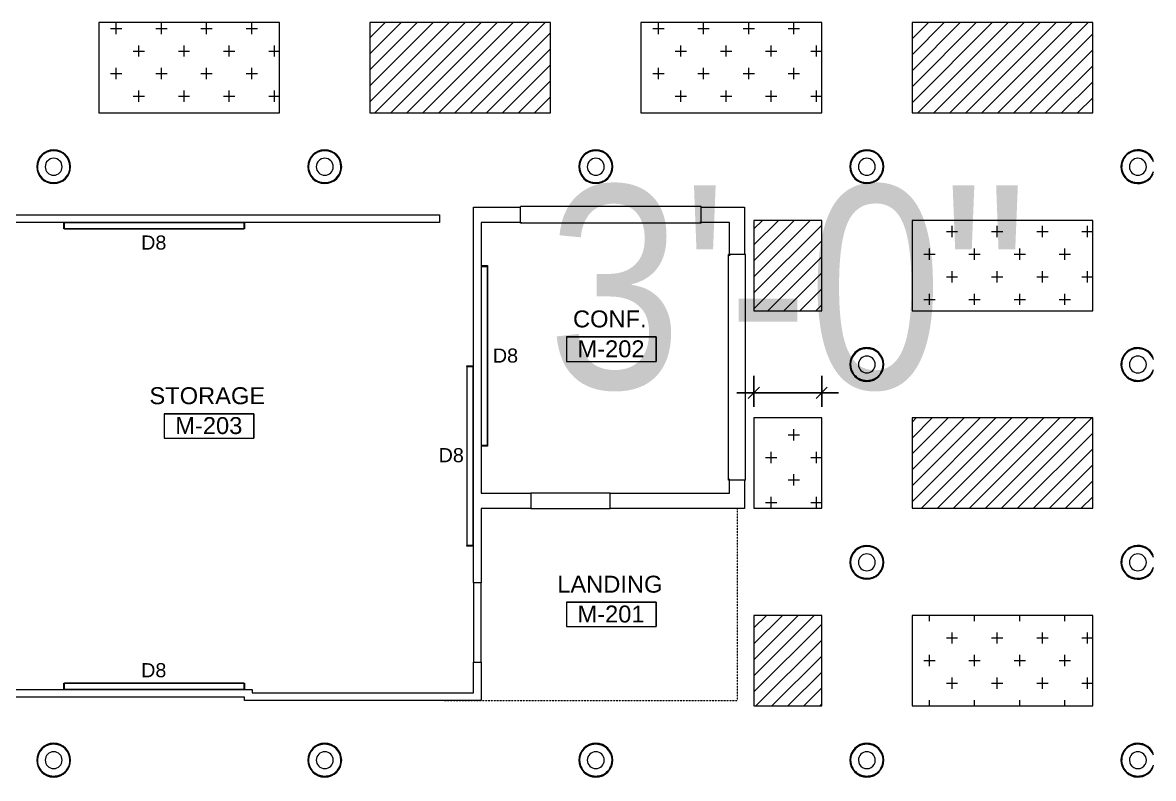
# Model space of a CAD drawing. Header units: inches. Extents: x 1135 to 11974, y 1600 to 2477.
# Drawn here: x 5832 to 6433, y 1869 to 2271 of the extents above; entities that cross this region are included whole.
import ezdxf

# ---------------------------------------------------------------- set-up
doc = ezdxf.new("R2010")
doc.units = ezdxf.units.IN
doc.header["$MEASUREMENT"] = 0
doc.linetypes.add('Overhead', pattern=[0.15625, 0.09375, -0.0625])
for name, color, linetype, lineweight in [('A-ANNO-DIMS', 8, 'Continuous', 9), ('A-AREA-IDEN', 1, 'Continuous', 20), ('A-DETL-GENF', 247, 'Continuous', 9), ('A-DETL-MEDM', 8, 'Continuous', 20), ('A-FLOR-OVHD', 8, 'Overhead', 9), ('A-GLAZ', 8, 'Continuous', 9), ('A-WALL', 47, 'Continuous', 13), ('E-LITE-EQPM', 4, 'Continuous', 9), ('E-LITE-EQPM-IDEN', 8, 'Continuous', 9)]:
    doc.layers.add(name, color=color, linetype=linetype, lineweight=lineweight)
doc.styles.add('Arial_1', font='arial.ttf', dxfattribs={"height": 9})
doc.styles.add('Arial_2', font='arial.ttf', dxfattribs={"height": 7.5})
doc.styles.add('Arial_3', font='arial.ttf', dxfattribs={"width": 0.85, "height": 9})
doc.dimstyles.new('Linear_-_3_32__Arial__85_-_1_2__Tolerance', dxfattribs={"dimscale": 12, "dimtxt": 9.182335, "dimasz": 0.5, "dimexe": 0.75, "dimexo": 0.5, "dimgap": 0.125, "dimtad": 1, "dimdec": 1, "dimrnd": 0.5, "dimzin": 3, "dimdsep": 46, "dimlunit": 4, "dimtxsty": 'Arial_3', "dimblk1": 'OBLIQUE', "dimblk2": 'OBLIQUE', "dimsah": 1, "dimcen": 0.09, "dimdle": 0.75, "dimazin": 0, "dimtfac": 1, "dimtdec": 4, "dimtix": 1, "dimtmove": 0, "dimatfit": 3, "dimfxl": 1, "dimtvp": 1, "dimfrac": 2, "dimtolj": 1, "dimtzin": 0, "dimarcsym": 2})
pattern_1 = [(45, (2794.901, 0), (-4.242641, 4.242641), [])]
pattern_2 = [(0, (2794.901, 0), (12, 12), [6, -18]), (90, (2797.901, -3), (-12, 12), [6, -18])]

# ---------------------------------------------------------------- blocks, each defined once
blk = doc.blocks.new('FIXTURE TYPE B- VAULT PENDANT - FIXTURE TYPE A_PENDANT DOWNLIGHT-3827544-REFLECTED CEILING PLAN - MEZZANINE')
at = {"layer": 'E-LITE-EQPM', "flags": 128}
for points in [[(-8.63, 0), (-8.62, 0.34), (-8.6, 0.69), (-8.56, 1.03), (-8.51, 1.37), (-8.45, 1.71), (-8.38, 2.05), (-8.29, 2.38), (-8.19, 2.71), (-8.07, 3.04), (-7.94, 3.36), (-7.8, 3.67), (-7.65, 3.98), (-7.48, 4.29), (-7.31, 4.58), (-7.12, 4.87), (-6.92, 5.15), (-6.71, 5.42), (-6.48, 5.69), (-6.25, 5.94), (-6.01, 6.19), (-5.76, 6.42), (-5.5, 6.65), (-5.23, 6.86), (-4.95, 7.07), (-4.66, 7.26), (-4.37, 7.44), (-4.07, 7.61), (-3.76, 7.76), (-3.44, 7.91), (-3.13, 8.04), (-2.8, 8.16), (-2.47, 8.26), (-2.14, 8.36), (-1.8, 8.43), (-1.47, 8.5), (-1.12, 8.55), (-0.78, 8.59), (-0.44, 8.61), (-0.09, 8.62), (0.25, 8.62), (0.6, 8.6), (0.94, 8.57), (1.28, 8.53), (1.62, 8.47), (1.96, 8.4), (2.29, 8.31), (2.62, 8.22), (2.95, 8.1), (3.27, 7.98), (3.59, 7.84), (3.9, 7.69), (4.2, 7.53), (4.5, 7.36), (4.79, 7.17), (5.08, 6.97), (5.35, 6.76), (5.62, 6.55), (5.87, 6.32), (6.12, 6.08), (6.36, 5.83), (6.59, 5.57), (6.81, 5.3), (7.01, 5.02), (7.21, 4.74), (7.39, 4.45), (7.56, 4.15), (7.72, 3.84), (7.87, 3.53), (8, 3.21), (8.13, 2.89), (8.24, 2.56), (8.33, 2.23), (8.41, 1.9), (8.48, 1.56), (8.54, 1.22), (8.58, 0.87), (8.61, 0.53), (8.62, 0.19), (8.62, 0)], [(8.62, 0), (8.62, -0.34), (8.6, -0.69), (8.56, -1.03), (8.51, -1.37), (8.45, -1.71), (8.38, -2.05), (8.29, -2.38), (8.19, -2.71), (8.07, -3.04), (7.94, -3.36), (7.8, -3.67), (7.65, -3.98), (7.48, -4.29), (7.31, -4.58), (7.12, -4.87), (6.92, -5.15), (6.71, -5.42), (6.48, -5.69), (6.25, -5.94), (6.01, -6.19), (5.76, -6.42), (5.5, -6.65), (5.23, -6.86), (4.95, -7.07), (4.66, -7.26), (4.37, -7.44), (4.07, -7.61), (3.76, -7.76), (3.44, -7.91), (3.13, -8.04), (2.8, -8.16), (2.47, -8.26), (2.14, -8.36), (1.8, -8.43), (1.47, -8.5), (1.12, -8.55), (0.78, -8.59), (0.44, -8.61), (0.09, -8.62), (-0.25, -8.62), (-0.6, -8.6), (-0.94, -8.57), (-1.28, -8.53), (-1.62, -8.47), (-1.96, -8.4), (-2.29, -8.31), (-2.62, -8.22), (-2.95, -8.1), (-3.27, -7.98), (-3.59, -7.84), (-3.9, -7.69), (-4.2, -7.53), (-4.5, -7.36), (-4.79, -7.17), (-5.08, -6.97), (-5.35, -6.76), (-5.62, -6.55), (-5.87, -6.32), (-6.12, -6.08), (-6.36, -5.83), (-6.59, -5.57), (-6.81, -5.3), (-7.01, -5.02), (-7.21, -4.74), (-7.39, -4.45), (-7.56, -4.15), (-7.72, -3.84), (-7.87, -3.53), (-8, -3.21), (-8.13, -2.89), (-8.24, -2.56), (-8.33, -2.23), (-8.41, -1.9), (-8.48, -1.56), (-8.54, -1.22), (-8.58, -0.87), (-8.61, -0.53), (-8.62, -0.19), (-8.63, 0)]]:
    blk.add_lwpolyline(points, dxfattribs=at)
at = {"layer": 'E-LITE-EQPM'}
for radius, start, end in [(9, 0, 180), (8.63, 360, 180), (9, 180, 0), (8.63, 180, 360), (4.5, 0, 180), (4.5, 180, 0)]:
    blk.add_arc((0, 0), radius, start, end, dxfattribs=at)
blk = doc.blocks.new('FIXTURE TYPE B- VAULT PENDANT - FIXTURE TYPE A_PENDANT DOWNLIGHT-3827570-REFLECTED CEILING PLAN - MEZZANINE')
at = {"layer": 'E-LITE-EQPM', "flags": 128}
for points in [[(-8.17, 2.75), (-8.07, 3.04), (-7.94, 3.36), (-7.8, 3.67), (-7.65, 3.98), (-7.48, 4.29), (-7.31, 4.58), (-7.12, 4.87), (-6.92, 5.15), (-6.71, 5.42), (-6.48, 5.69), (-6.25, 5.94), (-6.01, 6.19), (-5.76, 6.42), (-5.5, 6.65), (-5.23, 6.86), (-4.95, 7.07), (-4.66, 7.26), (-4.37, 7.44), (-4.07, 7.61), (-3.76, 7.76), (-3.44, 7.91), (-3.13, 8.04), (-2.8, 8.16), (-2.47, 8.26), (-2.14, 8.36), (-1.8, 8.43), (-1.47, 8.5), (-1.12, 8.55), (-0.78, 8.59), (-0.44, 8.61), (-0.09, 8.62), (0.25, 8.62), (0.6, 8.6), (0.94, 8.57), (1.28, 8.53), (1.62, 8.47), (1.96, 8.4), (2.29, 8.31), (2.62, 8.22), (2.95, 8.1), (3.27, 7.98), (3.59, 7.84), (3.9, 7.69), (4.2, 7.53), (4.5, 7.36), (4.79, 7.17), (5.08, 6.97), (5.35, 6.76), (5.62, 6.55), (5.87, 6.32), (6.12, 6.08), (6.36, 5.83), (6.59, 5.57), (6.81, 5.3), (7.01, 5.02), (7.21, 4.74), (7.39, 4.45), (7.56, 4.15), (7.72, 3.84), (7.87, 3.53), (8, 3.21), (8.13, 2.89), (8.24, 2.56), (8.33, 2.23), (8.41, 1.9), (8.48, 1.56), (8.54, 1.22), (8.58, 0.87), (8.61, 0.53), (8.62, 0.19), (8.62, 0)], [(8.62, 0), (8.62, -0.34), (8.6, -0.69), (8.56, -1.03), (8.51, -1.37), (8.45, -1.71), (8.38, -2.05), (8.29, -2.38), (8.19, -2.71), (8.07, -3.04), (7.94, -3.36), (7.8, -3.67), (7.65, -3.98), (7.48, -4.29), (7.31, -4.58), (7.12, -4.87), (6.92, -5.15), (6.71, -5.42), (6.48, -5.69), (6.25, -5.94), (6.01, -6.19), (5.76, -6.42), (5.5, -6.65), (5.23, -6.86), (4.95, -7.07), (4.66, -7.26), (4.37, -7.44), (4.07, -7.61), (3.76, -7.76), (3.44, -7.91), (3.13, -8.04), (2.8, -8.16), (2.47, -8.26), (2.14, -8.36), (1.8, -8.43), (1.47, -8.5), (1.12, -8.55), (0.78, -8.59), (0.44, -8.61), (0.09, -8.62), (-0.25, -8.62), (-0.6, -8.6), (-0.94, -8.57), (-1.28, -8.53), (-1.62, -8.47), (-1.96, -8.4), (-2.29, -8.31), (-2.62, -8.22), (-2.95, -8.1), (-3.27, -7.98), (-3.59, -7.84), (-3.9, -7.69), (-4.2, -7.53), (-4.5, -7.36), (-4.79, -7.17), (-5.08, -6.97), (-5.35, -6.76), (-5.62, -6.55), (-5.87, -6.32), (-6.12, -6.08), (-6.36, -5.83), (-6.59, -5.57), (-6.81, -5.3), (-7.01, -5.02), (-7.21, -4.74), (-7.39, -4.45), (-7.56, -4.15), (-7.72, -3.84), (-7.87, -3.53), (-8, -3.21), (-8.13, -2.89), (-8.17, -2.75)]]:
    blk.add_lwpolyline(points, dxfattribs=at)
at = {"layer": 'E-LITE-EQPM'}
for radius, start, end in [(8.63, 360, 162.38206), (9, 0, 155.51864), (9, 204.48136, 0), (4.5, 0, 180), (4.5, 180, 0), (8.62, 197.61794, 360)]:
    blk.add_arc((0, 0), radius, start, end, dxfattribs=at)
blk = doc.blocks.new('FIXTURE TYPE B- VAULT PENDANT - FIXTURE TYPE A_PENDANT DOWNLIGHT-V4-REFLECTED CEILING PLAN - MEZZANINE')
at = {"layer": 'E-LITE-EQPM', "flags": 128}
for points in [[(-8.17, 2.75), (-8.07, 3.04), (-7.94, 3.36), (-7.8, 3.67), (-7.65, 3.98), (-7.48, 4.29), (-7.31, 4.58), (-7.12, 4.87), (-6.92, 5.15), (-6.71, 5.42), (-6.48, 5.69), (-6.25, 5.94), (-6.01, 6.19), (-5.76, 6.42), (-5.5, 6.65), (-5.23, 6.86), (-4.95, 7.07), (-4.66, 7.26), (-4.37, 7.44), (-4.07, 7.61), (-3.76, 7.76), (-3.44, 7.91), (-3.13, 8.04), (-2.8, 8.16), (-2.47, 8.26), (-2.14, 8.36), (-1.8, 8.43), (-1.47, 8.5), (-1.12, 8.55), (-0.78, 8.59), (-0.44, 8.61), (-0.09, 8.62), (0.25, 8.62), (0.6, 8.6), (0.94, 8.57), (1.28, 8.53), (1.62, 8.47), (1.96, 8.4), (2.29, 8.31), (2.62, 8.22), (2.95, 8.1), (3.27, 7.98), (3.59, 7.84), (3.9, 7.69), (4.2, 7.53), (4.5, 7.36), (4.79, 7.17), (5.08, 6.97), (5.35, 6.76), (5.62, 6.55), (5.87, 6.32), (6.12, 6.08), (6.36, 5.83), (6.59, 5.57), (6.81, 5.3), (7.01, 5.02), (7.21, 4.74), (7.39, 4.45), (7.56, 4.15), (7.72, 3.84), (7.87, 3.53), (8, 3.21), (8.13, 2.89), (8.24, 2.56), (8.33, 2.23), (8.41, 1.9), (8.48, 1.56), (8.54, 1.22), (8.58, 0.87), (8.61, 0.53), (8.62, 0.19), (8.62, 0)], [(8.62, 0), (8.62, -0.34), (8.6, -0.69), (8.56, -1.03), (8.51, -1.37), (8.45, -1.71), (8.38, -2.05), (8.29, -2.38), (8.19, -2.71), (8.07, -3.04), (7.94, -3.36), (7.8, -3.67), (7.65, -3.98), (7.48, -4.29), (7.31, -4.58), (7.12, -4.87), (6.92, -5.15), (6.71, -5.42), (6.48, -5.69), (6.25, -5.94), (6.01, -6.19), (5.76, -6.42), (5.5, -6.65), (5.23, -6.86), (4.95, -7.07), (4.66, -7.26), (4.37, -7.44), (4.07, -7.61), (3.76, -7.76), (3.44, -7.91), (3.13, -8.04), (2.8, -8.16), (2.47, -8.26), (2.14, -8.36), (1.8, -8.43), (1.47, -8.5), (1.12, -8.55), (0.78, -8.59), (0.44, -8.61), (0.09, -8.62), (-0.25, -8.62), (-0.6, -8.6), (-0.94, -8.57), (-1.28, -8.53), (-1.62, -8.47), (-1.96, -8.4), (-2.29, -8.31), (-2.62, -8.22), (-2.95, -8.1), (-3.27, -7.98), (-3.59, -7.84), (-3.9, -7.69), (-4.2, -7.53), (-4.5, -7.36), (-4.79, -7.17), (-5.08, -6.97), (-5.35, -6.76), (-5.62, -6.55), (-5.87, -6.32), (-6.12, -6.08), (-6.36, -5.83), (-6.59, -5.57), (-6.81, -5.3), (-7.01, -5.02), (-7.21, -4.74), (-7.39, -4.45), (-7.56, -4.15), (-7.72, -3.84), (-7.87, -3.53), (-8, -3.21), (-8.13, -2.89), (-8.17, -2.75)]]:
    blk.add_lwpolyline(points, dxfattribs=at)
at = {"layer": 'E-LITE-EQPM'}
for radius, start, end in [(8.63, 360, 162.38206), (9, 0, 155.51864), (8.62, 197.61794, 360), (9, 204.48136, 0), (4.5, 360, 180), (4.5, 180, 360)]:
    blk.add_arc((0, 0), radius, start, end, dxfattribs=at)
blk = doc.blocks.new('FIXTURE TYPE B- VAULT PENDANT - FIXTURE TYPE A_PENDANT DOWNLIGHT-3828028-REFLECTED CEILING PLAN - MEZZANINE')
at = {"layer": 'E-LITE-EQPM', "flags": 128}
for points in [[(-8.63, 0), (-8.62, 0.34), (-8.6, 0.69), (-8.56, 1.03), (-8.51, 1.37), (-8.45, 1.71), (-8.38, 2.05), (-8.29, 2.38), (-8.19, 2.71), (-8.07, 3.04), (-7.94, 3.36), (-7.8, 3.67), (-7.65, 3.98), (-7.48, 4.29), (-7.31, 4.58), (-7.12, 4.87), (-6.92, 5.15), (-6.71, 5.42), (-6.48, 5.69), (-6.25, 5.94), (-6.01, 6.19), (-5.76, 6.42), (-5.5, 6.65), (-5.23, 6.86), (-4.95, 7.07), (-4.66, 7.26), (-4.37, 7.44), (-4.07, 7.61), (-3.76, 7.76), (-3.44, 7.91), (-3.13, 8.04), (-2.8, 8.16), (-2.47, 8.26), (-2.14, 8.36), (-1.8, 8.43), (-1.47, 8.5), (-1.12, 8.55), (-0.78, 8.59), (-0.44, 8.61), (-0.09, 8.62), (0.25, 8.62), (0.6, 8.6), (0.94, 8.57), (1.28, 8.53), (1.62, 8.47), (1.96, 8.4), (2.29, 8.31), (2.62, 8.22), (2.95, 8.1), (3.27, 7.98), (3.59, 7.84), (3.9, 7.69), (4.2, 7.53), (4.5, 7.36), (4.79, 7.17), (5.08, 6.97), (5.35, 6.76), (5.62, 6.55), (5.87, 6.32), (6.12, 6.08), (6.36, 5.83), (6.59, 5.57), (6.81, 5.3), (7.01, 5.02), (7.21, 4.74), (7.39, 4.45), (7.56, 4.15), (7.72, 3.84), (7.87, 3.53), (8, 3.21), (8.13, 2.89), (8.24, 2.56), (8.33, 2.23), (8.41, 1.9), (8.48, 1.56), (8.54, 1.22), (8.58, 0.87), (8.61, 0.53), (8.62, 0.19), (8.62, 0)], [(8.62, 0), (8.62, -0.34), (8.6, -0.69), (8.56, -1.03), (8.51, -1.37), (8.45, -1.71), (8.38, -2.05), (8.29, -2.38), (8.19, -2.71), (8.07, -3.04), (7.94, -3.36), (7.8, -3.67), (7.65, -3.98), (7.48, -4.29), (7.31, -4.58), (7.12, -4.87), (6.92, -5.15), (6.71, -5.42), (6.48, -5.69), (6.25, -5.94), (6.01, -6.19), (5.76, -6.42), (5.5, -6.65), (5.23, -6.86), (4.95, -7.07), (4.66, -7.26), (4.37, -7.44), (4.07, -7.61), (3.76, -7.76), (3.44, -7.91), (3.13, -8.04), (2.8, -8.16), (2.47, -8.26), (2.14, -8.36), (1.8, -8.43), (1.47, -8.5), (1.12, -8.55), (0.78, -8.59), (0.44, -8.61), (0.09, -8.62), (-0.25, -8.62), (-0.6, -8.6), (-0.94, -8.57), (-1.28, -8.53), (-1.62, -8.47), (-1.96, -8.4), (-2.29, -8.31), (-2.62, -8.22), (-2.95, -8.1), (-3.27, -7.98), (-3.59, -7.84), (-3.9, -7.69), (-4.2, -7.53), (-4.5, -7.36), (-4.79, -7.17), (-5.08, -6.97), (-5.35, -6.76), (-5.62, -6.55), (-5.87, -6.32), (-6.12, -6.08), (-6.36, -5.83), (-6.59, -5.57), (-6.81, -5.3), (-7.01, -5.02), (-7.21, -4.74), (-7.39, -4.45), (-7.56, -4.15), (-7.72, -3.84), (-7.87, -3.53), (-8, -3.21), (-8.13, -2.89), (-8.24, -2.56), (-8.33, -2.23), (-8.41, -1.9), (-8.48, -1.56), (-8.54, -1.22), (-8.58, -0.87), (-8.61, -0.53), (-8.62, -0.19), (-8.63, 0)]]:
    blk.add_lwpolyline(points, dxfattribs=at)
at = {"layer": 'E-LITE-EQPM'}
for radius, start, end in [(9, 0, 180), (8.63, 360, 180), (9, 180, 0), (8.63, 180, 360), (4.5, 0, 180), (4.5, 180, 0)]:
    blk.add_arc((0, 0), radius, start, end, dxfattribs=at)
blk = doc.blocks.new('FIXTURE TYPE B- VAULT PENDANT - FIXTURE TYPE A_PENDANT DOWNLIGHT-3825607-REFLECTED CEILING PLAN - MEZZANINE')
at = {"layer": 'E-LITE-EQPM', "flags": 128}
for points in [[(-8.63, 0), (-8.62, 0.34), (-8.6, 0.69), (-8.56, 1.03), (-8.51, 1.37), (-8.45, 1.71), (-8.38, 2.05), (-8.29, 2.38), (-8.19, 2.71), (-8.07, 3.04), (-7.94, 3.36), (-7.8, 3.67), (-7.65, 3.98), (-7.48, 4.29), (-7.31, 4.58), (-7.12, 4.87), (-6.92, 5.15), (-6.71, 5.42), (-6.48, 5.69), (-6.25, 5.94), (-6.01, 6.19), (-5.76, 6.42), (-5.5, 6.65), (-5.23, 6.86), (-4.95, 7.07), (-4.66, 7.26), (-4.37, 7.44), (-4.07, 7.61), (-3.76, 7.76), (-3.44, 7.91), (-3.13, 8.04), (-2.8, 8.16), (-2.47, 8.26), (-2.14, 8.36), (-1.8, 8.43), (-1.47, 8.5), (-1.12, 8.55), (-0.78, 8.59), (-0.44, 8.61), (-0.09, 8.62), (0.25, 8.62), (0.6, 8.6), (0.94, 8.57), (1.28, 8.53), (1.62, 8.47), (1.96, 8.4), (2.29, 8.31), (2.62, 8.22), (2.95, 8.1), (3.27, 7.98), (3.59, 7.84), (3.9, 7.69), (4.2, 7.53), (4.5, 7.36), (4.79, 7.17), (5.08, 6.97), (5.35, 6.76), (5.62, 6.55), (5.87, 6.32), (6.12, 6.08), (6.36, 5.83), (6.59, 5.57), (6.81, 5.3), (7.01, 5.02), (7.21, 4.74), (7.39, 4.45), (7.56, 4.15), (7.72, 3.84), (7.87, 3.53), (8, 3.21), (8.13, 2.89), (8.24, 2.56), (8.33, 2.23), (8.41, 1.9), (8.48, 1.56), (8.54, 1.22), (8.58, 0.87), (8.61, 0.53), (8.62, 0.19), (8.62, 0)], [(8.62, 0), (8.62, -0.34), (8.6, -0.69), (8.56, -1.03), (8.51, -1.37), (8.45, -1.71), (8.38, -2.05), (8.29, -2.38), (8.19, -2.71), (8.07, -3.04), (7.94, -3.36), (7.8, -3.67), (7.65, -3.98), (7.48, -4.29), (7.31, -4.58), (7.12, -4.87), (6.92, -5.15), (6.71, -5.42), (6.48, -5.69), (6.25, -5.94), (6.01, -6.19), (5.76, -6.42), (5.5, -6.65), (5.23, -6.86), (4.95, -7.07), (4.66, -7.26), (4.37, -7.44), (4.07, -7.61), (3.76, -7.76), (3.44, -7.91), (3.13, -8.04), (2.8, -8.16), (2.47, -8.26), (2.14, -8.36), (1.8, -8.43), (1.47, -8.5), (1.12, -8.55), (0.78, -8.59), (0.44, -8.61), (0.09, -8.62), (-0.25, -8.62), (-0.6, -8.6), (-0.94, -8.57), (-1.28, -8.53), (-1.62, -8.47), (-1.96, -8.4), (-2.29, -8.31), (-2.62, -8.22), (-2.95, -8.1), (-3.27, -7.98), (-3.59, -7.84), (-3.9, -7.69), (-4.2, -7.53), (-4.5, -7.36), (-4.79, -7.17), (-5.08, -6.97), (-5.35, -6.76), (-5.62, -6.55), (-5.87, -6.32), (-6.12, -6.08), (-6.36, -5.83), (-6.59, -5.57), (-6.81, -5.3), (-7.01, -5.02), (-7.21, -4.74), (-7.39, -4.45), (-7.56, -4.15), (-7.72, -3.84), (-7.87, -3.53), (-8, -3.21), (-8.13, -2.89), (-8.24, -2.56), (-8.33, -2.23), (-8.41, -1.9), (-8.48, -1.56), (-8.54, -1.22), (-8.58, -0.87), (-8.61, -0.53), (-8.62, -0.19), (-8.63, 0)]]:
    blk.add_lwpolyline(points, dxfattribs=at)
at = {"layer": 'E-LITE-EQPM'}
for radius, start, end in [(9, 0, 180), (8.63, 360, 180), (9, 180, 0), (8.63, 180, 360), (4.5, 360, 180), (4.5, 180, 360)]:
    blk.add_arc((0, 0), radius, start, end, dxfattribs=at)
blk = doc.blocks.new('FIXTURE TYPE B- VAULT PENDANT - FIXTURE TYPE A_PENDANT DOWNLIGHT-V5-REFLECTED CEILING PLAN - MEZZANINE')
at = {"layer": 'E-LITE-EQPM', "flags": 128}
for points in [[(-8.17, 2.75), (-8.07, 3.04), (-7.94, 3.36), (-7.8, 3.67), (-7.65, 3.98), (-7.48, 4.29), (-7.31, 4.58), (-7.12, 4.87), (-6.92, 5.15), (-6.71, 5.42), (-6.48, 5.69), (-6.25, 5.94), (-6.01, 6.19), (-5.76, 6.42), (-5.5, 6.65), (-5.23, 6.86), (-4.95, 7.07), (-4.66, 7.26), (-4.37, 7.44), (-4.07, 7.61), (-3.76, 7.76), (-3.44, 7.91), (-3.13, 8.04), (-2.8, 8.16), (-2.47, 8.26), (-2.14, 8.36), (-1.8, 8.43), (-1.47, 8.5), (-1.12, 8.55), (-0.78, 8.59), (-0.44, 8.61), (-0.09, 8.62), (0.25, 8.62), (0.6, 8.6), (0.94, 8.57), (1.28, 8.53), (1.62, 8.47), (1.96, 8.4), (2.29, 8.31), (2.62, 8.22), (2.95, 8.1), (3.27, 7.98), (3.59, 7.84), (3.9, 7.69), (4.2, 7.53), (4.5, 7.36), (4.79, 7.17), (5.08, 6.97), (5.35, 6.76), (5.62, 6.55), (5.87, 6.32), (6.12, 6.08), (6.36, 5.83), (6.59, 5.57), (6.81, 5.3), (7.01, 5.02), (7.21, 4.74), (7.39, 4.45), (7.56, 4.15), (7.72, 3.84), (7.87, 3.53), (8, 3.21), (8.13, 2.89), (8.24, 2.56), (8.33, 2.23), (8.41, 1.9), (8.48, 1.56), (8.54, 1.22), (8.58, 0.87), (8.61, 0.53), (8.62, 0.19), (8.62, 0)], [(8.62, 0), (8.62, -0.34), (8.6, -0.69), (8.56, -1.03), (8.51, -1.37), (8.45, -1.71), (8.38, -2.05), (8.29, -2.38), (8.19, -2.71), (8.07, -3.04), (7.94, -3.36), (7.8, -3.67), (7.65, -3.98), (7.48, -4.29), (7.31, -4.58), (7.12, -4.87), (6.92, -5.15), (6.71, -5.42), (6.48, -5.69), (6.25, -5.94), (6.01, -6.19), (5.76, -6.42), (5.5, -6.65), (5.23, -6.86), (4.95, -7.07), (4.66, -7.26), (4.37, -7.44), (4.07, -7.61), (3.76, -7.76), (3.44, -7.91), (3.13, -8.04), (2.8, -8.16), (2.47, -8.26), (2.14, -8.36), (1.8, -8.43), (1.47, -8.5), (1.12, -8.55), (0.78, -8.59), (0.44, -8.61), (0.09, -8.62), (-0.25, -8.62), (-0.6, -8.6), (-0.94, -8.57), (-1.28, -8.53), (-1.62, -8.47), (-1.96, -8.4), (-2.29, -8.31), (-2.62, -8.22), (-2.95, -8.1), (-3.27, -7.98), (-3.59, -7.84), (-3.9, -7.69), (-4.2, -7.53), (-4.5, -7.36), (-4.79, -7.17), (-5.08, -6.97), (-5.35, -6.76), (-5.62, -6.55), (-5.87, -6.32), (-6.12, -6.08), (-6.36, -5.83), (-6.59, -5.57), (-6.81, -5.3), (-7.01, -5.02), (-7.21, -4.74), (-7.39, -4.45), (-7.56, -4.15), (-7.72, -3.84), (-7.87, -3.53), (-8, -3.21), (-8.13, -2.89), (-8.17, -2.75)]]:
    blk.add_lwpolyline(points, dxfattribs=at)
at = {"layer": 'E-LITE-EQPM'}
for radius, start, end in [(8.63, 360, 162.38206), (9, 0, 155.51864), (9, 204.48136, 0), (4.5, 0, 180), (4.5, 180, 0), (8.62, 197.61794, 360)]:
    blk.add_arc((0, 0), radius, start, end, dxfattribs=at)
blk = doc.blocks.new('a-light Accolade D3 - Wall Mount - 8_-0_-4118561-REFLECTED CEILING PLAN - MEZZANINE')
at = {"layer": 'E-LITE-EQPM'}
for p, q in [((-48, 3.5), (-47.62, 3.5)), ((-48, 0), (-48, 3.5)), ((47.62, 3.5), (-47.62, 3.5)), ((-47.62, 3.38), (-47.62, 3.5)), ((-47.62, 3.5), (-47.62, 3.38)), ((-47.62, 0.15), (-47.62, 3.38)), ((-47.62, 3.38), (47.62, 3.38)), ((-47.62, 0), (-47.62, 0.15)), ((47.62, 0.15), (-47.62, 0.15)), ((-47.62, 0.15), (-47.62, 0)), ((-47.5, 0.13), (47.5, 0.13)), ((47.62, 3.5), (47.62, 3.38)), ((47.62, 3.38), (47.62, 3.5)), ((47.62, 3.5), (48, 3.5)), ((47.62, 0.15), (47.62, 0)), ((47.62, 0), (47.62, 0.15)), ((47.62, 3.38), (47.62, 0.15)), ((48, 3.5), (48, 0))]:
    blk.add_line(p, q, dxfattribs=at)
blk = doc.blocks.new('a-light Accolade D3 - Wall Mount - 8_-0_-V6-REFLECTED CEILING PLAN - MEZZANINE')
at = {"layer": 'E-LITE-EQPM'}
for p, q in [((-48, 3.5), (-47.62, 3.5)), ((-48, 0), (-48, 3.5)), ((47.62, 3.5), (-47.62, 3.5)), ((-47.62, 3.38), (-47.62, 3.5)), ((-47.62, 3.5), (-47.62, 3.38)), ((-47.62, 0.15), (-47.62, 3.38)), ((-47.62, 3.38), (47.62, 3.38)), ((-47.62, 0), (-47.62, 0.15)), ((47.62, 0.15), (-47.62, 0.15)), ((-47.62, 0.15), (-47.62, 0)), ((-47.5, 0.13), (47.5, 0.13)), ((47.62, 3.5), (47.62, 3.38)), ((47.62, 3.38), (47.62, 3.5)), ((47.62, 3.5), (48, 3.5)), ((47.62, 0.15), (47.62, 0)), ((47.62, 0), (47.62, 0.15)), ((47.62, 3.38), (47.62, 0.15)), ((48, 3.5), (48, 0))]:
    blk.add_line(p, q, dxfattribs=at)
blk = doc.blocks.new('Fixed Glass - Adjustable Sill - Instance-4291309-REFLECTED CEILING PLAN - MEZZANINE')
at = {"layer": 'A-GLAZ'}
for p, q in [((-49.5, 4.5), (-49.5, -4.5)), ((-49.5, 4.5), (46.5, 4.5)), ((-49.5, 4), (-48.75, 4)), ((46.5, 4), (45.75, 4)), ((46.5, 4.5), (46.5, -4.5)), ((-49.5, -4.5), (46.5, -4.5))]:
    blk.add_line(p, q, dxfattribs=at)
blk = doc.blocks.new('Fixed Glass - Adjustable Sill - Instance-4291307-REFLECTED CEILING PLAN - MEZZANINE')
at = {"layer": 'A-GLAZ'}
for p, q in [((58.5, 4.5), (-61.5, 4.5)), ((-61.5, 4.5), (-61.5, -4.5)), ((58.5, 4.5), (58.5, -4.5)), ((-61.5, -4), (-60.75, -4)), ((58.5, -4.5), (-61.5, -4.5)), ((58.5, -4), (57.75, -4))]:
    blk.add_line(p, q, dxfattribs=at)
blk = doc.blocks.new('FORM Room Tag - Name _ Number-2260771-REFLECTED CEILING PLAN - MEZZANINE')
at = {"layer": 'A-AREA-IDEN'}
for p, q in [((-0.2444, -0.0231), (-0.2444, -0.1589)), ((-0.2444, -0.0231), (0.2515, -0.0231)), ((0.2515, -0.0231), (-0.2444, -0.0231)), ((-0.2444, -0.0231), (-0.2444, -0.1589)), ((0.2515, -0.0231), (0.2515, -0.1589)), ((0.2515, -0.1589), (0.2515, -0.0231)), ((-0.2444, -0.1589), (0.2515, -0.1589)), ((-0.2444, -0.1589), (0.2515, -0.1589))]:
    blk.add_line(p, q, dxfattribs=at)
blk = doc.blocks.new('_Oblique')
at = {"color": 0, "linetype": 'ByBlock', "lineweight": -2}
blk.add_line((-0.5, -0.5), (0.5, 0.5), dxfattribs=at)

msp = doc.modelspace()

# ---------------------------------------------------------------- hatches: boundary and pattern name
at = {"layer": 'A-DETL-GENF'}
h = msp.add_hatch(dxfattribs=at)
h.set_pattern_fill('FP_11', color=256, style=0, pattern_type=2)
h.set_pattern_definition(pattern_2)
h.paths.add_polyline_path([(5872.67, 2223.11), (5968.67, 2223.11), (5968.67, 2271.11), (5872.67, 2271.11), (5872.67, 2224.22)], flags=0)
h = msp.add_hatch(dxfattribs=at)
h.set_pattern_fill('FP_10', color=256, style=0, pattern_type=2)
h.set_pattern_definition(pattern_1)
h.paths.add_polyline_path([(6035.83, 2223.11), (6112.67, 2223.11), (6112.67, 2271.11), (6016.67, 2271.11), (6016.67, 2223.11)], flags=0)
h = msp.add_hatch(dxfattribs=at)
h.set_pattern_fill('FP_11', color=256, style=0, pattern_type=2)
h.set_pattern_definition(pattern_2)
h.paths.add_polyline_path([(6194.63, 2223.11), (6256.67, 2223.11), (6256.67, 2271.11), (6160.67, 2271.11), (6160.67, 2223.11)], flags=0)
h = msp.add_hatch(dxfattribs=at)
h.set_pattern_fill('FP_10', color=256, style=0, pattern_type=2)
h.set_pattern_definition(pattern_1)
h.paths.add_polyline_path([(6304.67, 2223.11), (6400.67, 2223.11), (6400.67, 2271.11), (6304.67, 2271.11), (6304.67, 2224.92)], flags=0)
h = msp.add_hatch(dxfattribs=at)
h.set_pattern_fill('FP_10', color=256, style=0, pattern_type=2)
h.set_pattern_definition(pattern_1)
h.paths.add_polyline_path([(6256.67, 2117.96), (6256.67, 2165.96), (6220.67, 2165.96), (6220.67, 2117.96), (6234.34, 2117.96)], flags=0)
h = msp.add_hatch(dxfattribs=at)
h.set_pattern_fill('FP_11', color=256, style=0, pattern_type=2)
h.set_pattern_definition(pattern_2)
h.paths.add_polyline_path([(6353.44, 2117.96), (6400.67, 2117.96), (6400.67, 2165.96), (6304.67, 2165.96), (6304.67, 2117.96), (6313.74, 2117.96)], flags=0)
h = msp.add_hatch(dxfattribs=at)
h.set_pattern_fill('FP_11', color=256, style=0, pattern_type=2)
h.set_pattern_definition(pattern_2)
h.paths.add_polyline_path([(6220.67, 2012.96), (6256.67, 2012.96), (6256.67, 2060.96), (6220.67, 2060.96), (6220.67, 2021.14)], flags=0)
h = msp.add_hatch(dxfattribs=at)
h.set_pattern_fill('FP_10', color=256, style=0, pattern_type=2)
h.set_pattern_definition(pattern_1)
h.paths.add_polyline_path([(6353.44, 2012.96), (6400.67, 2012.96), (6400.67, 2060.96), (6304.67, 2060.96), (6304.67, 2012.96), (6313.74, 2012.96)], flags=0)
h = msp.add_hatch(dxfattribs=at)
h.set_pattern_fill('FP_10', color=256, style=0, pattern_type=2)
h.set_pattern_definition(pattern_1)
h.paths.add_polyline_path([(6256.67, 1907.96), (6256.67, 1955.96), (6220.67, 1955.96), (6220.67, 1907.96), (6234.34, 1907.96)], flags=0)
h = msp.add_hatch(dxfattribs=at)
h.set_pattern_fill('FP_11', color=256, style=0, pattern_type=2)
h.set_pattern_definition(pattern_2)
h.paths.add_polyline_path([(6304.67, 1907.96), (6400.67, 1907.96), (6400.67, 1955.96), (6304.67, 1955.96), (6304.67, 1908.25)], flags=0)

# ---------------------------------------------------------------- linework, layer by layer
at = {"layer": 'A-DETL-MEDM'}
for p, q in [((5968.67, 2271.11), (5872.67, 2271.11)), ((5872.67, 2271.11), (5872.67, 2223.11)), ((5968.67, 2223.11), (5968.67, 2271.11)), ((6112.67, 2271.11), (6016.67, 2271.11)), ((6016.67, 2271.11), (6016.67, 2223.11)), ((6112.67, 2223.11), (6112.67, 2271.11)), ((6256.67, 2271.11), (6160.67, 2271.11)), ((6160.67, 2271.11), (6160.67, 2223.11)), ((6256.67, 2223.11), (6256.67, 2271.11)), ((6400.67, 2271.11), (6304.67, 2271.11)), ((6304.67, 2271.11), (6304.67, 2223.11)), ((6400.67, 2223.11), (6400.67, 2271.11)), ((5872.67, 2223.11), (5968.67, 2223.11)), ((6016.67, 2223.11), (6112.67, 2223.11)), ((6160.67, 2223.11), (6256.67, 2223.11)), ((6304.67, 2223.11), (6400.67, 2223.11)), ((6256.67, 2165.96), (6220.67, 2165.96)), ((6220.67, 2165.96), (6220.67, 2117.96)), ((6256.67, 2117.96), (6256.67, 2165.96)), ((6400.67, 2165.96), (6304.67, 2165.96)), ((6304.67, 2165.96), (6304.67, 2117.96)), ((6400.67, 2117.96), (6400.67, 2165.96)), ((6220.67, 2117.96), (6256.67, 2117.96)), ((6304.67, 2117.96), (6400.67, 2117.96)), ((6256.67, 2060.96), (6220.67, 2060.96)), ((6220.67, 2060.96), (6220.67, 2012.96)), ((6256.67, 2012.96), (6256.67, 2060.96)), ((6400.67, 2060.96), (6304.67, 2060.96)), ((6304.67, 2060.96), (6304.67, 2012.96)), ((6400.67, 2012.96), (6400.67, 2060.96)), ((6220.67, 2012.96), (6256.67, 2012.96)), ((6304.67, 2012.96), (6400.67, 2012.96)), ((6256.67, 1955.96), (6220.67, 1955.96)), ((6220.67, 1955.96), (6220.67, 1907.96)), ((6256.67, 1907.96), (6256.67, 1955.96)), ((6400.67, 1955.96), (6304.67, 1955.96)), ((6304.67, 1955.96), (6304.67, 1907.96)), ((6400.67, 1907.96), (6400.67, 1955.96)), ((6220.67, 1907.96), (6256.67, 1907.96)), ((6304.67, 1907.96), (6400.67, 1907.96))]:
    msp.add_line(p, q, dxfattribs=at)
at = {"layer": 'A-FLOR-OVHD'}
for p in [(6211.69, 2012.8), (6055.69, 1910.8)]:
    msp.add_line(p, (6211.69, 1910.8), dxfattribs=at)
at = {"layer": 'A-WALL'}
for p, q in [((5752.69, 2168.92), (6053.69, 2168.92)), ((6053.69, 2168.92), (6053.69, 2164.92)), ((6071.72, 2172.92), (6096.67, 2172.92)), ((6071.72, 1973.38), (6071.72, 2172.92)), ((6192.67, 2172.92), (6215.72, 2172.92)), ((6215.72, 2172.92), (6215.72, 2147.86)), ((6053.69, 2164.92), (5752.69, 2164.92)), ((6096.67, 2164.92), (6075.72, 2164.92)), ((6075.72, 2164.92), (6075.72, 2020.92)), ((6207.72, 2164.92), (6192.67, 2164.92)), ((6207.72, 2147.86), (6207.72, 2164.92)), ((6207.72, 2020.92), (6207.72, 2027.86)), ((6215.72, 2027.86), (6215.72, 2012.92)), ((6075.72, 2020.92), (6102.1, 2020.92)), ((6102.1, 2020.92), (6102.1, 2012.92)), ((6144.35, 2020.92), (6102.1, 2020.92)), ((6144.35, 2012.92), (6144.35, 2020.92)), ((6144.35, 2020.92), (6207.72, 2020.92)), ((6102.1, 2012.92), (6075.72, 2012.92)), ((6075.72, 2012.92), (6075.72, 1973.38)), ((6102.1, 2012.92), (6144.35, 2012.92)), ((6215.72, 2012.92), (6144.35, 2012.92)), ((6075.72, 1973.38), (6071.72, 1973.38)), ((6071.72, 1973.38), (6071.72, 1931.13)), ((6075.72, 1931.13), (6075.72, 1973.38)), ((6071.72, 1914.8), (6071.72, 1931.13)), ((6071.72, 1931.13), (6075.72, 1931.13)), ((6075.72, 1931.13), (6075.72, 1910.8)), ((5752.57, 1916.55), (5954.07, 1916.55)), ((5954.07, 1916.55), (5954.07, 1914.8)), ((5950.07, 1912.55), (5752.57, 1912.55)), ((5950.07, 1910.8), (5950.07, 1912.55)), ((6075.72, 1910.8), (5950.07, 1910.8)), ((5954.07, 1914.8), (6071.72, 1914.8))]:
    msp.add_line(p, q, dxfattribs=at)

# ---------------------------------------------------------------- block references
at = {"layer": 'A-AREA-IDEN', "xscale": 95.99999999999994, "yscale": 95.99999999999994, "zscale": 95.99999999999994}
for p in [(6144.58, 2106.26), (5930.91, 2065.46), (6144.58, 1965.29)]:
    msp.add_blockref('FORM Room Tag - Name _ Number-2260771-REFLECTED CEILING PLAN - MEZZANINE', p, dxfattribs=at)
at = {"layer": 'A-GLAZ'}
for name, p, rotation in [('Fixed Glass - Adjustable Sill - Instance-4291309-REFLECTED CEILING PLAN - MEZZANINE', (6143.17, 2168.92), 180), ('Fixed Glass - Adjustable Sill - Instance-4291307-REFLECTED CEILING PLAN - MEZZANINE', (6211.72, 2086.36), 270)]:
    msp.add_blockref(name, p, dxfattribs=dict(at, rotation=rotation))
at = {"layer": 'E-LITE-EQPM'}
for name, p, rotation in [('FIXTURE TYPE B- VAULT PENDANT - FIXTURE TYPE A_PENDANT DOWNLIGHT-3827544-REFLECTED CEILING PLAN - MEZZANINE', (5848.67, 2194.51), 180), ('FIXTURE TYPE B- VAULT PENDANT - FIXTURE TYPE A_PENDANT DOWNLIGHT-3827544-REFLECTED CEILING PLAN - MEZZANINE', (5992.67, 2194.51), 180), ('FIXTURE TYPE B- VAULT PENDANT - FIXTURE TYPE A_PENDANT DOWNLIGHT-3827544-REFLECTED CEILING PLAN - MEZZANINE', (6136.67, 2194.51), 180), ('FIXTURE TYPE B- VAULT PENDANT - FIXTURE TYPE A_PENDANT DOWNLIGHT-3827544-REFLECTED CEILING PLAN - MEZZANINE', (6280.67, 2194.51), 180), ('FIXTURE TYPE B- VAULT PENDANT - FIXTURE TYPE A_PENDANT DOWNLIGHT-3827570-REFLECTED CEILING PLAN - MEZZANINE', (6424.67, 2194.51), 180), ('a-light Accolade D3 - Wall Mount - 8_-0_-4118561-REFLECTED CEILING PLAN - MEZZANINE', (5902.13, 2164.92), 180), ('a-light Accolade D3 - Wall Mount - 8_-0_-4118561-REFLECTED CEILING PLAN - MEZZANINE', (6075.72, 2093.92), 270.0000000000001), ('FIXTURE TYPE B- VAULT PENDANT - FIXTURE TYPE A_PENDANT DOWNLIGHT-3828028-REFLECTED CEILING PLAN - MEZZANINE', (6280.67, 2089.37), 180), ('FIXTURE TYPE B- VAULT PENDANT - FIXTURE TYPE A_PENDANT DOWNLIGHT-V5-REFLECTED CEILING PLAN - MEZZANINE', (6424.67, 2089.37), 180), ('a-light Accolade D3 - Wall Mount - 8_-0_-4118561-REFLECTED CEILING PLAN - MEZZANINE', (6071.72, 2040.74), 90.00000000000011), ('FIXTURE TYPE B- VAULT PENDANT - FIXTURE TYPE A_PENDANT DOWNLIGHT-3828028-REFLECTED CEILING PLAN - MEZZANINE', (6280.67, 1984.22), 180), ('FIXTURE TYPE B- VAULT PENDANT - FIXTURE TYPE A_PENDANT DOWNLIGHT-3827570-REFLECTED CEILING PLAN - MEZZANINE', (6424.67, 1984.22), 180), ('FIXTURE TYPE B- VAULT PENDANT - FIXTURE TYPE A_PENDANT DOWNLIGHT-3827544-REFLECTED CEILING PLAN - MEZZANINE', (5848.67, 1879.08), 180), ('FIXTURE TYPE B- VAULT PENDANT - FIXTURE TYPE A_PENDANT DOWNLIGHT-3827544-REFLECTED CEILING PLAN - MEZZANINE', (5992.67, 1879.08), 180), ('FIXTURE TYPE B- VAULT PENDANT - FIXTURE TYPE A_PENDANT DOWNLIGHT-3827544-REFLECTED CEILING PLAN - MEZZANINE', (6136.67, 1879.08), 180), ('FIXTURE TYPE B- VAULT PENDANT - FIXTURE TYPE A_PENDANT DOWNLIGHT-3825607-REFLECTED CEILING PLAN - MEZZANINE', (6280.67, 1879.08), 180), ('FIXTURE TYPE B- VAULT PENDANT - FIXTURE TYPE A_PENDANT DOWNLIGHT-V4-REFLECTED CEILING PLAN - MEZZANINE', (6424.67, 1879.08), 180)]:
    msp.add_blockref(name, p, dxfattribs=dict(at, rotation=rotation))
msp.add_blockref('a-light Accolade D3 - Wall Mount - 8_-0_-V6-REFLECTED CEILING PLAN - MEZZANINE', (5902.13, 1916.55), dxfattribs=at)

# ---------------------------------------------------------------- texts
at = {"layer": 'A-AREA-IDEN', "char_height": 9, "attachment_point": 1, "style": 'Arial_1'}
for s, insert, width in [('CONF.', (6124.57, 2118.1), 48.177), ('M-202', (6126.93, 2102.22), 43.632), ('STORAGE', (5899.55, 2077.3), 75.75), ('M-203', (5913.26, 2061.42), 43.632), ('LANDING', (6116.2, 1977.12), 68.478), ('M-201', (6126.93, 1961.25), 43.632)]:
    msp.add_mtext(s, dxfattribs=dict(at, insert=insert, width=width))
at = {"layer": 'E-LITE-EQPM-IDEN', "char_height": 7.5, "width": 16.665, "attachment_point": 1, "style": 'Arial_2'}
for insert in [(5895.16, 2157.96), (6081.99, 2097.88), (6053.18, 2044.94), (5895.15, 1930.65)]:
    msp.add_mtext('D8', dxfattribs=dict(at, insert=insert))

# ---------------------------------------------------------------- dimensions: what is measured, and where the dimension line sits
at = {"layer": 'A-ANNO-DIMS'}
msp.add_linear_dim(base=(6256.67, 2074.31), p1=(6220.67, 2060.96), p2=(6256.67, 2060.96), dimstyle='Linear_-_3_32__Arial__85_-_1_2__Tolerance', override={"dimpost": '<>', "dimfxl": 36}, dxfattribs=at).render()

doc.saveas('drawing.dxf')
